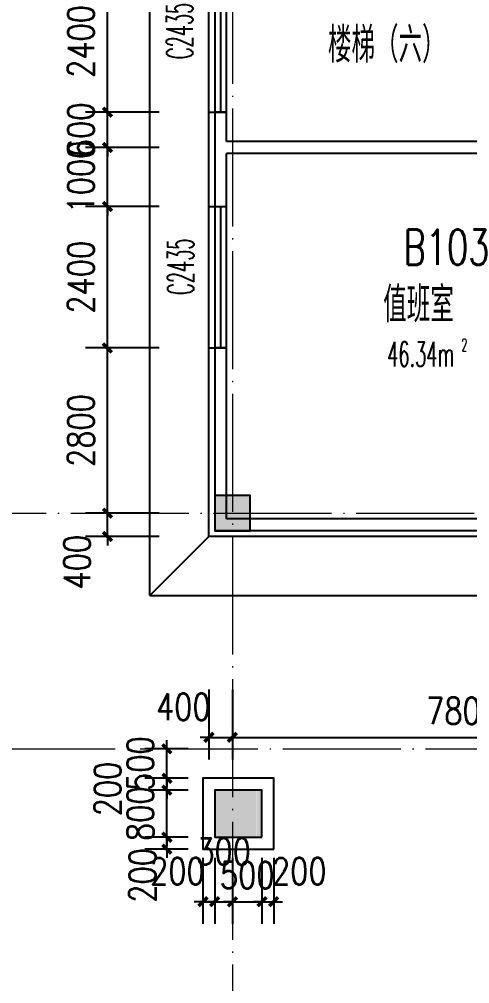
# Model space of a CAD drawing. Extents: x 1417642 to 3570900, y 124798 to 1191112.
# Drawn here: x 1507865 to 1515501, y 683549 to 699909 of the extents above; entities that cross this region are included whole.
import ezdxf

# ---------------------------------------------------------------- set-up
doc = ezdxf.new("R2010")
doc.units = 0
doc.header["$LTSCALE"] = 1000
doc.header["$MEASUREMENT"] = 0
doc.linetypes.add('DOTE', pattern=[2.42, 2, -0.2, 0.02, -0.2])
doc.layers.get('0').update_dxf_attribs({"linetype": 'CONTINUOUS'})
doc.layers.get('Defpoints').update_dxf_attribs({"linetype": 'CONTINUOUS'})
for name, color, linetype in [('colu', 2, 'CONTINUOUS'), ('DOTE', 1, 'DOTE'), ('PUB_DIM', 3, 'CONTINUOUS'), ('PUB_TEXT', 40, 'CONTINUOUS'), ('SPACE', 7, 'CONTINUOUS'), ('SURFACE', 6, 'CONTINUOUS'), ('tiaozheng', 20, 'CONTINUOUS'), ('WALL', 4, 'CONTINUOUS'), ('WINDOW', 2, 'CONTINUOUS'), ('WINDOW_TEXT', 7, 'CONTINUOUS'), ('屋面轮廓', 101, 'CONTINUOUS'), ('柱填充', 8, 'CONTINUOUS'), ('立面造型', 40, 'CONTINUOUS')]:
    doc.layers.add(name, color=color, linetype=linetype)
doc.styles.add('_TCH_SPACE', font='ROMANS', dxfattribs={"width": 0.7, "height": 5, "bigfont": 'Z'})
doc.styles.add('_TCH_WINDOW', font='ROMANS.shx', dxfattribs={"width": 0.7, "height": 400, "bigfont": 'Z.shx'})
doc.styles.add('DIM_FONT', font='SIMPLEX.shx', dxfattribs={"width": 0.8})
doc.styles.add('Z', font='ROMANS', dxfattribs={"width": 0.7, "bigfont": 'Z'})
doc.dimstyles.new('DIMN150', dxfattribs={"dimscale": 1.5, "dimtxt": 300, "dimasz": 100, "dimexe": 250, "dimexo": 300, "dimgap": 150, "dimtad": 1, "dimdec": 0, "dimzin": 0, "dimdsep": 46, "dimtxsty": 'DIM_FONT', "dimblk": 'ARCHTICK', "dimcen": 0.09, "dimdle": 1.5, "dimclrt": 7, "dimazin": 2, "dimtfac": 1, "dimtdec": 0, "dimtix": 1, "dimtmove": 2, "dimatfit": 3, "dimldrblk": 'ARCHTICK', "dimfxl": 1, "dimtolj": 1, "dimtzin": 0, "dimarcsym": 0})

# ---------------------------------------------------------------- blocks, each defined once
blk = doc.blocks.new('678')
at = {"layer": '柱填充'}
h = blk.add_hatch(color=256, dxfattribs=at)
h.paths.add_polyline_path([(1591630, 863580), (1591630, 864280), (1590930, 864280), (1590930, 863580)])
h.paths.add_polyline_path([(1591630, 871580), (1591630, 872280), (1590930, 872280), (1590930, 871580)])
h.paths.add_polyline_path([(1635280, 879530), (1635280, 880230), (1634580, 880230), (1634580, 879530)])
h.paths.add_polyline_path([(1658830, 893230), (1658830, 893830), (1658230, 893830), (1658230, 893230)])
h.paths.add_polyline_path([(1658880, 883230), (1658880, 883930), (1658180, 883930), (1658180, 883230)])
h.paths.add_polyline_path([(1658830, 879630), (1658830, 880230), (1658230, 880230), (1658230, 879630)])
h.paths.add_polyline_path([(1658880, 872230), (1658180, 872230), (1658180, 871630), (1658880, 871630)])
h.paths.add_polyline_path([(1658830, 863630), (1658830, 864230), (1658230, 864230), (1658230, 863630)])
h.paths.add_polyline_path([(1658830, 853630), (1658830, 854230), (1658230, 854230), (1658230, 853630)])
h.paths.add_polyline_path([(1658830, 845630), (1658830, 846230), (1658230, 846230), (1658230, 845630)])
h.paths.add_polyline_path([(1658830, 835630), (1658830, 836230), (1658230, 836230), (1658230, 835630)])
h.paths.add_polyline_path([(1648830, 893230), (1648830, 893830), (1648230, 893830), (1648230, 893230)])
h.paths.add_polyline_path([(1648830, 883230), (1648830, 883830), (1648230, 883830), (1648230, 883230)])
h.paths.add_polyline_path([(1648830, 879630), (1648830, 880230), (1648230, 880230), (1648230, 879630)])
h.paths.add_polyline_path([(1648830, 871630), (1648830, 872230), (1648230, 872230), (1648230, 871630)])
h.paths.add_polyline_path([(1648930, 863580), (1648930, 864280), (1648230, 864280), (1648230, 863580)])
h.paths.add_polyline_path([(1648930, 853580), (1648930, 854280), (1648230, 854280), (1648230, 853580)])
h.paths.add_polyline_path([(1648930, 845630), (1648930, 846330), (1648230, 846330), (1648230, 845630)])
h.paths.add_polyline_path([(1648930, 835630), (1648930, 836330), (1648230, 836330), (1648230, 835630)])
h.paths.add_polyline_path([(1645230, 891430), (1645230, 892030), (1644630, 892030), (1644630, 891430)])
h.paths.add_polyline_path([(1645280, 883230), (1645280, 883930), (1644580, 883930), (1644580, 883230)])
h.paths.add_polyline_path([(1645230, 879630), (1645230, 880230), (1644630, 880230), (1644630, 879630)])
h.paths.add_polyline_path([(1645230, 871630), (1645230, 872230), (1644630, 872230), (1644630, 871630)])
h.paths.add_polyline_path([(1645230, 863630), (1645230, 864230), (1644630, 864230), (1644630, 863630)])
h.paths.add_polyline_path([(1645230, 853630), (1645230, 854230), (1644630, 854230), (1644630, 853630)])
h.paths.add_polyline_path([(1645280, 845630), (1645280, 846330), (1644580, 846330), (1644580, 845630)])
h.paths.add_polyline_path([(1645230, 835630), (1645230, 836230), (1644630, 836230), (1644630, 835630)])
h.paths.add_polyline_path([(1635230, 893230), (1635230, 893830), (1634630, 893830), (1634630, 893230)])
h.paths.add_polyline_path([(1635230, 891430), (1635230, 892030), (1634630, 892030), (1634630, 891430)])
h.paths.add_polyline_path([(1635280, 883230), (1635280, 883930), (1634580, 883930), (1634580, 883230)])
h.paths.add_polyline_path([(1635230, 871630), (1635230, 872430), (1634630, 872430), (1634630, 871630)])
h.paths.add_polyline_path([(1635230, 853430), (1635230, 854230), (1634630, 854230), (1634630, 853430)])
h.paths.add_polyline_path([(1635330, 845630), (1635330, 846430), (1634530, 846430), (1634530, 845630)])
h.paths.add_polyline_path([(1635230, 835630), (1635230, 836230), (1634630, 836230), (1634630, 835630)])
h.paths.add_polyline_path([(1627230, 893230), (1627230, 893830), (1626630, 893830), (1626630, 893230)])
h.paths.add_polyline_path([(1627280, 883230), (1627280, 883930), (1626580, 883930), (1626580, 883230)])
h.paths.add_polyline_path([(1627230, 879630), (1627230, 880230), (1626630, 880230), (1626630, 879630)])
h.paths.add_polyline_path([(1627230, 871630), (1627230, 872430), (1626630, 872430), (1626630, 871630)])
h.paths.add_polyline_path([(1627230, 853430), (1627230, 854230), (1626630, 854230), (1626630, 853430)])
h.paths.add_polyline_path([(1627330, 845630), (1627330, 846430), (1626530, 846430), (1626530, 845630)])
h.paths.add_polyline_path([(1627230, 835630), (1627230, 836230), (1626630, 836230), (1626630, 835630)])
h.paths.add_polyline_path([(1619230, 893230), (1619230, 893830), (1618630, 893830), (1618630, 893230)])
h.paths.add_polyline_path([(1619280, 883230), (1619280, 883930), (1618580, 883930), (1618580, 883230)])
h.paths.add_polyline_path([(1619230, 879630), (1619230, 880230), (1618630, 880230), (1618630, 879630)])
h.paths.add_polyline_path([(1619230, 871630), (1619230, 872430), (1618630, 872430), (1618630, 871630)])
h.paths.add_polyline_path([(1619230, 853430), (1619230, 854230), (1618630, 854230), (1618630, 853430)])
h.paths.add_polyline_path([(1619330, 845630), (1619330, 846430), (1618530, 846430), (1618530, 845630)])
h.paths.add_polyline_path([(1619280, 835580), (1619280, 836280), (1618580, 836280), (1618580, 835580)])
h.paths.add_polyline_path([(1611230, 893230), (1611230, 893830), (1610630, 893830), (1610630, 893230)])
h.paths.add_polyline_path([(1611280, 883230), (1611280, 883930), (1610580, 883930), (1610580, 883230)])
h.paths.add_polyline_path([(1611230, 879630), (1611230, 880230), (1610630, 880230), (1610630, 879630)])
h.paths.add_polyline_path([(1611230, 871630), (1611230, 872430), (1610630, 872430), (1610630, 871630)])
h.paths.add_polyline_path([(1611230, 853430), (1611230, 854230), (1610630, 854230), (1610630, 853430)])
h.paths.add_polyline_path([(1611330, 845630), (1611330, 846430), (1610530, 846430), (1610530, 845630)])
h.paths.add_polyline_path([(1611280, 835580), (1611280, 836280), (1610580, 836280), (1610580, 835580)])
h.paths.add_polyline_path([(1603230, 893230), (1603230, 893830), (1602630, 893830), (1602630, 893230)])
h.paths.add_polyline_path([(1603280, 883230), (1603280, 883930), (1602580, 883930), (1602580, 883230)])
h.paths.add_polyline_path([(1603230, 879630), (1603230, 880230), (1602630, 880230), (1602630, 879630)])
h.paths.add_polyline_path([(1603230, 871630), (1603230, 872430), (1602630, 872430), (1602630, 871630)])
h.paths.add_polyline_path([(1603230, 853430), (1603230, 854230), (1602630, 854230), (1602630, 853430)])
h.paths.add_polyline_path([(1603330, 845630), (1603330, 846430), (1602530, 846430), (1602530, 845630)])
h.paths.add_polyline_path([(1603280, 835580), (1603280, 836280), (1602580, 836280), (1602580, 835580)])
h.paths.add_polyline_path([(1603230, 814930), (1603230, 815530), (1602630, 815530), (1602630, 814930)])
h.paths.add_polyline_path([(1595230, 893230), (1595230, 893830), (1594630, 893830), (1594630, 893230)])
h.paths.add_polyline_path([(1595230, 883230), (1595230, 883830), (1594630, 883830), (1594630, 883230)])
h.paths.add_polyline_path([(1595230, 879630), (1595230, 880230), (1594630, 880230), (1594630, 879630)])
h.paths.add_polyline_path([(1595230, 871630), (1595230, 872230), (1594630, 872230), (1594630, 871630)])
h.paths.add_polyline_path([(1595230, 863630), (1595230, 864230), (1594630, 864230), (1594630, 863630)])
h.paths.add_polyline_path([(1595230, 853630), (1595230, 854230), (1594630, 854230), (1594630, 853630)])
h.paths.add_polyline_path([(1595330, 845630), (1595330, 846330), (1594630, 846330), (1594630, 845630)])
h.paths.add_polyline_path([(1595330, 835580), (1595330, 836280), (1594630, 836280), (1594630, 835580)])
h.paths.add_polyline_path([(1591630, 893230), (1591630, 893830), (1591030, 893830), (1591030, 893230)])
h.paths.add_polyline_path([(1591680, 883230), (1591680, 883930), (1590980, 883930), (1590980, 883230)])
h.paths.add_polyline_path([(1591630, 879630), (1591630, 880230), (1591030, 880230), (1591030, 879630)])
h.paths.add_polyline_path([(1591630, 853580), (1591630, 854280), (1590930, 854280), (1590930, 853580)])
h.paths.add_polyline_path([(1591630, 845580), (1591630, 846280), (1590930, 846280), (1590930, 845580)])
h.paths.add_polyline_path([(1591630, 835630), (1591630, 836330), (1590930, 836330), (1590930, 835630)])
h.paths.add_polyline_path([(1591630, 814930), (1591630, 815530), (1591030, 815530), (1591030, 814930)])
h.paths.add_polyline_path([(1581630, 893230), (1581630, 893830), (1581030, 893830), (1581030, 893230)])
h.paths.add_polyline_path([(1581730, 883230), (1581730, 883930), (1581030, 883930), (1581030, 883230)])
h.paths.add_polyline_path([(1581630, 879630), (1581630, 880230), (1581030, 880230), (1581030, 879630)])
h.paths.add_polyline_path([(1581630, 871630), (1581630, 872230), (1581030, 872230), (1581030, 871630)])
h.paths.add_polyline_path([(1581630, 863630), (1581630, 864230), (1581030, 864230), (1581030, 863630)])
h.paths.add_polyline_path([(1581630, 853630), (1581630, 854230), (1581030, 854230), (1581030, 853630)])
h.paths.add_polyline_path([(1581630, 845630), (1581630, 846230), (1581030, 846230), (1581030, 845630)])
h.paths.add_polyline_path([(1581630, 835630), (1581630, 836230), (1581030, 836230), (1581030, 835630)])
h.paths.add_polyline_path([(1581630, 814930), (1581630, 815530), (1581030, 815530), (1581030, 814930)])
h.paths.add_polyline_path([(1603230, 830430), (1603230, 831230), (1602530, 831230), (1602530, 830430)])
h.paths.add_polyline_path([(1603230, 818530), (1603230, 819330), (1602530, 819330), (1602530, 818530)])
h.paths.add_polyline_path([(1581030, 831230), (1581030, 830430), (1581730, 830430), (1581730, 831230)])
h.paths.add_polyline_path([(1581030, 819330), (1581030, 818530), (1581730, 818530), (1581730, 819330)])
h.paths.add_polyline_path([(1591630, 830430), (1591630, 831230), (1590930, 831230), (1590930, 830430)])
h.paths.add_polyline_path([(1591630, 818530), (1591630, 819330), (1590930, 819330), (1590930, 818530)])
blk.add_hatch(color=256, dxfattribs=at).paths.add_polyline_path([(1581733, 831230), (1581833, 831230), (1581833, 830430), (1581733, 830430)])
at = {"layer": 'colu'}
for points in [[(1581630, 835630), (1581630, 836230), (1581030, 836230), (1581030, 835630)], [(1581830, 830430), (1581830, 831230), (1581030, 831230), (1581030, 830430)]]:
    blk.add_lwpolyline(points, close=True, dxfattribs=at)
blk = doc.blocks.new('_ArchTick')
at = {"color": 0, "linetype": 'ByBlock', "const_width": 0.4}
blk.add_lwpolyline([(-0.5, -0.5), (0.5, 0.5)], dxfattribs=at)
blk = doc.blocks.new('*D3361')
at = {"layer": 'Defpoints', "color": 0}
for p in [(1510367, 687533), (1511179, 687533), (1511179, 687033)]:
    blk.add_point(p, dxfattribs=at)
at = {"layer": 'PUB_DIM', "color": 0, "lineweight": -2}
for p, q in [((1510367, 687533), (1510367, 687683)), ((1510729, 687533), (1509992, 687533)), ((1510367, 687033), (1510367, 687533)), ((1510729, 687033), (1509992, 687033)), ((1510367, 687033), (1510367, 686883))]:
    blk.add_line(p, q, dxfattribs=at)
at = {"layer": 'PUB_DIM', "color": 0, "lineweight": -2, "xscale": 150, "yscale": 150, "zscale": 150}
for p, rotation in [((1510367, 687533), 270), ((1510367, 687033), 90)]:
    blk.add_blockref('_ArchTick', p, dxfattribs=dict(at, rotation=rotation))
at = {"layer": 'PUB_DIM', "color": 7, "insert": (1509917, 687283), "char_height": 450, "attachment_point": 5, "rotation": 90, "style": 'DIM_FONT'}
blk.add_mtext('\\A1;500', dxfattribs=at)
blk = doc.blocks.new('*D3362')
at = {"layer": 'Defpoints', "color": 0}
for p in [(1510367, 687033), (1511179, 687033), (1511179, 686833)]:
    blk.add_point(p, dxfattribs=at)
at = {"layer": 'PUB_DIM', "color": 0, "lineweight": -2}
for p, q in [((1510367, 687033), (1510367, 687183)), ((1510729, 687033), (1509992, 687033)), ((1510367, 686833), (1510367, 687033)), ((1510729, 686833), (1509992, 686833)), ((1510367, 686833), (1510367, 686683))]:
    blk.add_line(p, q, dxfattribs=at)
at = {"layer": 'PUB_DIM', "color": 0, "lineweight": -2, "xscale": 150, "yscale": 150, "zscale": 150}
for p, rotation in [((1510367, 687033), 270), ((1510367, 686833), 90)]:
    blk.add_blockref('_ArchTick', p, dxfattribs=dict(at, rotation=rotation))
at = {"layer": 'PUB_DIM', "color": 7, "insert": (1509363, 686852), "char_height": 450, "attachment_point": 5, "rotation": 90, "style": 'DIM_FONT'}
blk.add_mtext('\\A1;200', dxfattribs=at)
blk = doc.blocks.new('*D3363')
at = {"layer": 'Defpoints', "color": 0}
for p in [(1510367, 686833), (1511179, 686833), (1511179, 686033)]:
    blk.add_point(p, dxfattribs=at)
at = {"layer": 'PUB_DIM', "color": 0, "lineweight": -2}
for p, q in [((1510367, 686833), (1510367, 686983)), ((1510729, 686833), (1509992, 686833)), ((1510367, 686033), (1510367, 686833)), ((1510729, 686033), (1509992, 686033)), ((1510367, 686033), (1510367, 685883))]:
    blk.add_line(p, q, dxfattribs=at)
at = {"layer": 'PUB_DIM', "color": 0, "lineweight": -2, "xscale": 150, "yscale": 150, "zscale": 150}
for p, rotation in [((1510367, 686833), 270), ((1510367, 686033), 90)]:
    blk.add_blockref('_ArchTick', p, dxfattribs=dict(at, rotation=rotation))
at = {"layer": 'PUB_DIM', "color": 7, "insert": (1509917, 686433), "char_height": 450, "attachment_point": 5, "rotation": 90, "style": 'DIM_FONT'}
blk.add_mtext('\\A1;800', dxfattribs=at)
blk = doc.blocks.new('*D3364')
at = {"layer": 'Defpoints', "color": 0}
for p in [(1510367, 686033), (1511179, 686033), (1511179, 685833)]:
    blk.add_point(p, dxfattribs=at)
at = {"layer": 'PUB_DIM', "color": 0, "lineweight": -2}
for p, q in [((1510367, 686033), (1510367, 686183)), ((1510729, 686033), (1509992, 686033)), ((1510367, 685833), (1510367, 686033)), ((1510729, 685833), (1509992, 685833)), ((1510367, 685833), (1510367, 685683))]:
    blk.add_line(p, q, dxfattribs=at)
at = {"layer": 'PUB_DIM', "color": 0, "lineweight": -2, "xscale": 150, "yscale": 150, "zscale": 150}
for p, rotation in [((1510367, 686033), 270), ((1510367, 685833), 90)]:
    blk.add_blockref('_ArchTick', p, dxfattribs=dict(at, rotation=rotation))
at = {"layer": 'PUB_DIM', "color": 7, "insert": (1509955, 685387), "char_height": 450, "attachment_point": 5, "rotation": 90, "style": 'DIM_FONT'}
blk.add_mtext('\\A1;200', dxfattribs=at)
blk = doc.blocks.new('*D3421')
at = {"layer": 'Defpoints', "color": 0}
for p in [(1511979, 686133), (1512179, 686133), (1512179, 684940)]:
    blk.add_point(p, dxfattribs=at)
at = {"layer": 'PUB_DIM', "color": 0, "lineweight": -2}
for p, q in [((1511979, 685683), (1511979, 684565)), ((1512179, 685683), (1512179, 684565)), ((1511979, 684940), (1511829, 684940)), ((1511979, 684940), (1512179, 684940)), ((1512179, 684940), (1512329, 684940))]:
    blk.add_line(p, q, dxfattribs=at)
at = {"layer": 'PUB_DIM', "color": 0, "lineweight": -2, "xscale": 150, "yscale": 150, "zscale": 150}
blk.add_blockref('_ArchTick', (1511979, 684940), dxfattribs=at)
at = {"layer": 'PUB_DIM', "color": 0, "lineweight": -2, "xscale": 150, "yscale": 150, "zscale": 150, "rotation": 180}
blk.add_blockref('_ArchTick', (1512179, 684940), dxfattribs=at)
at = {"layer": 'PUB_DIM', "color": 7, "insert": (1512612, 685457), "char_height": 450, "attachment_point": 5, "style": 'DIM_FONT'}
blk.add_mtext('\\A1;200', dxfattribs=at)
blk = doc.blocks.new('*D3422')
at = {"layer": 'Defpoints', "color": 0}
for p in [(1511479, 686133), (1511979, 686133), (1511979, 684940)]:
    blk.add_point(p, dxfattribs=at)
at = {"layer": 'PUB_DIM', "color": 0, "lineweight": -2}
for p, q in [((1511479, 685683), (1511479, 684565)), ((1511979, 685683), (1511979, 684565)), ((1511479, 684940), (1511329, 684940)), ((1511479, 684940), (1511979, 684940)), ((1511979, 684940), (1512129, 684940))]:
    blk.add_line(p, q, dxfattribs=at)
at = {"layer": 'PUB_DIM', "color": 0, "lineweight": -2, "xscale": 150, "yscale": 150, "zscale": 150}
blk.add_blockref('_ArchTick', (1511479, 684940), dxfattribs=at)
at = {"layer": 'PUB_DIM', "color": 0, "lineweight": -2, "xscale": 150, "yscale": 150, "zscale": 150, "rotation": 180}
blk.add_blockref('_ArchTick', (1511979, 684940), dxfattribs=at)
at = {"layer": 'PUB_DIM', "color": 7, "insert": (1511729, 685390), "char_height": 450, "attachment_point": 5, "style": 'DIM_FONT'}
blk.add_mtext('\\A1;500', dxfattribs=at)
blk = doc.blocks.new('*D3423')
at = {"layer": 'Defpoints', "color": 0}
for p in [(1511179, 686133), (1511479, 686133), (1511479, 684940)]:
    blk.add_point(p, dxfattribs=at)
at = {"layer": 'PUB_DIM', "color": 0, "lineweight": -2}
for p, q in [((1511179, 685683), (1511179, 684565)), ((1511479, 685683), (1511479, 684565)), ((1511179, 684940), (1511029, 684940)), ((1511179, 684940), (1511479, 684940)), ((1511479, 684940), (1511629, 684940))]:
    blk.add_line(p, q, dxfattribs=at)
at = {"layer": 'PUB_DIM', "color": 0, "lineweight": -2, "xscale": 150, "yscale": 150, "zscale": 150}
blk.add_blockref('_ArchTick', (1511179, 684940), dxfattribs=at)
at = {"layer": 'PUB_DIM', "color": 0, "lineweight": -2, "xscale": 150, "yscale": 150, "zscale": 150, "rotation": 180}
blk.add_blockref('_ArchTick', (1511479, 684940), dxfattribs=at)
at = {"layer": 'PUB_DIM', "color": 7, "insert": (1511329, 685791), "char_height": 450, "attachment_point": 5, "style": 'DIM_FONT'}
blk.add_mtext('\\A1;300', dxfattribs=at)
blk = doc.blocks.new('*D3424')
at = {"layer": 'Defpoints', "color": 0}
for p in [(1510979, 686133), (1511179, 686133), (1511179, 684940)]:
    blk.add_point(p, dxfattribs=at)
at = {"layer": 'PUB_DIM', "color": 0, "lineweight": -2}
for p, q in [((1510979, 685683), (1510979, 684565)), ((1511179, 685683), (1511179, 684565)), ((1510979, 684940), (1510829, 684940)), ((1510979, 684940), (1511179, 684940)), ((1511179, 684940), (1511329, 684940))]:
    blk.add_line(p, q, dxfattribs=at)
at = {"layer": 'PUB_DIM', "color": 0, "lineweight": -2, "xscale": 150, "yscale": 150, "zscale": 150}
blk.add_blockref('_ArchTick', (1510979, 684940), dxfattribs=at)
at = {"layer": 'PUB_DIM', "color": 0, "lineweight": -2, "xscale": 150, "yscale": 150, "zscale": 150, "rotation": 180}
blk.add_blockref('_ArchTick', (1511179, 684940), dxfattribs=at)
at = {"layer": 'PUB_DIM', "color": 7, "insert": (1510545, 685457), "char_height": 450, "attachment_point": 5, "style": 'DIM_FONT'}
blk.add_mtext('\\A1;200', dxfattribs=at)
blk = doc.blocks.new('*D3639')
at = {"layer": 'Defpoints', "color": 0}
for p in [(1509360, 700733), (1510687, 700733), (1510687, 698333)]:
    blk.add_point(p, dxfattribs=at)
at = {"layer": 'PUB_DIM', "color": 0, "lineweight": -2}
for p, q in [((1510237, 700733), (1508985, 700733)), ((1509360, 698331), (1509360, 700735)), ((1510237, 698333), (1508985, 698333))]:
    blk.add_line(p, q, dxfattribs=at)
at = {"layer": 'PUB_DIM', "color": 0, "lineweight": -2, "xscale": 150, "yscale": 150, "zscale": 150}
for p, rotation in [((1509360, 700733), 90), ((1509360, 698333), 270)]:
    blk.add_blockref('_ArchTick', p, dxfattribs=dict(at, rotation=rotation))
at = {"layer": 'PUB_DIM', "color": 7, "insert": (1508910, 699533), "char_height": 450, "attachment_point": 5, "rotation": 90, "style": 'DIM_FONT'}
blk.add_mtext('\\A1;2400', dxfattribs=at)
blk = doc.blocks.new('*D3640')
at = {"layer": 'Defpoints', "color": 0}
for p in [(1509360, 698333), (1510687, 698333), (1510687, 697733)]:
    blk.add_point(p, dxfattribs=at)
at = {"layer": 'PUB_DIM', "color": 0, "lineweight": -2}
for p, q in [((1509360, 698333), (1509360, 698483)), ((1510237, 698333), (1508985, 698333)), ((1509360, 697733), (1509360, 698333)), ((1510237, 697733), (1508985, 697733)), ((1509360, 697733), (1509360, 697583))]:
    blk.add_line(p, q, dxfattribs=at)
at = {"layer": 'PUB_DIM', "color": 0, "lineweight": -2, "xscale": 150, "yscale": 150, "zscale": 150}
for p, rotation in [((1509360, 698333), 270), ((1509360, 697733), 90)]:
    blk.add_blockref('_ArchTick', p, dxfattribs=dict(at, rotation=rotation))
at = {"layer": 'PUB_DIM', "color": 7, "insert": (1508910, 698033), "char_height": 450, "attachment_point": 5, "rotation": 90, "style": 'DIM_FONT'}
blk.add_mtext('\\A1;600', dxfattribs=at)
blk = doc.blocks.new('*D3641')
at = {"layer": 'Defpoints', "color": 0}
for p in [(1509360, 697733), (1510687, 697733), (1510687, 696733)]:
    blk.add_point(p, dxfattribs=at)
at = {"layer": 'PUB_DIM', "color": 0, "lineweight": -2}
for p, q in [((1509360, 697733), (1509360, 697883)), ((1510237, 697733), (1508985, 697733)), ((1509360, 696733), (1509360, 697733)), ((1510237, 696733), (1508985, 696733)), ((1509360, 696733), (1509360, 696583))]:
    blk.add_line(p, q, dxfattribs=at)
at = {"layer": 'PUB_DIM', "color": 0, "lineweight": -2, "xscale": 150, "yscale": 150, "zscale": 150}
for p, rotation in [((1509360, 697733), 270), ((1509360, 696733), 90)]:
    blk.add_blockref('_ArchTick', p, dxfattribs=dict(at, rotation=rotation))
at = {"layer": 'PUB_DIM', "color": 7, "insert": (1508910, 697233), "char_height": 450, "attachment_point": 5, "rotation": 90, "style": 'DIM_FONT'}
blk.add_mtext('\\A1;1000', dxfattribs=at)
blk = doc.blocks.new('*D3642')
at = {"layer": 'Defpoints', "color": 0}
for p in [(1509360, 696733), (1510687, 696733), (1510687, 694333)]:
    blk.add_point(p, dxfattribs=at)
at = {"layer": 'PUB_DIM', "color": 0, "lineweight": -2}
for p, q in [((1510237, 696733), (1508985, 696733)), ((1509360, 694331), (1509360, 696735)), ((1510237, 694333), (1508985, 694333))]:
    blk.add_line(p, q, dxfattribs=at)
at = {"layer": 'PUB_DIM', "color": 0, "lineweight": -2, "xscale": 150, "yscale": 150, "zscale": 150}
for p, rotation in [((1509360, 696733), 90), ((1509360, 694333), 270)]:
    blk.add_blockref('_ArchTick', p, dxfattribs=dict(at, rotation=rotation))
at = {"layer": 'PUB_DIM', "color": 7, "insert": (1508910, 695533), "char_height": 450, "attachment_point": 5, "rotation": 90, "style": 'DIM_FONT'}
blk.add_mtext('\\A1;2400', dxfattribs=at)
blk = doc.blocks.new('*D3643')
at = {"layer": 'Defpoints', "color": 0}
for p in [(1509360, 694333), (1510687, 694333), (1510687, 691533)]:
    blk.add_point(p, dxfattribs=at)
at = {"layer": 'PUB_DIM', "color": 0, "lineweight": -2}
for p, q in [((1510237, 694333), (1508985, 694333)), ((1509360, 691531), (1509360, 694335)), ((1510237, 691533), (1508985, 691533))]:
    blk.add_line(p, q, dxfattribs=at)
at = {"layer": 'PUB_DIM', "color": 0, "lineweight": -2, "xscale": 150, "yscale": 150, "zscale": 150}
for p, rotation in [((1509360, 694333), 90), ((1509360, 691533), 270)]:
    blk.add_blockref('_ArchTick', p, dxfattribs=dict(at, rotation=rotation))
at = {"layer": 'PUB_DIM', "color": 7, "insert": (1508910, 692933), "char_height": 450, "attachment_point": 5, "rotation": 90, "style": 'DIM_FONT'}
blk.add_mtext('\\A1;2800', dxfattribs=at)
blk = doc.blocks.new('*D3644')
at = {"layer": 'Defpoints', "color": 0}
for p in [(1509360, 691533), (1510687, 691533), (1510687, 691133)]:
    blk.add_point(p, dxfattribs=at)
at = {"layer": 'PUB_DIM', "color": 0, "lineweight": -2}
for p, q in [((1510237, 691533), (1508985, 691533)), ((1509360, 691533), (1509360, 691683)), ((1509360, 691133), (1509360, 691533)), ((1510237, 691133), (1508985, 691133)), ((1509360, 691133), (1509360, 690983))]:
    blk.add_line(p, q, dxfattribs=at)
at = {"layer": 'PUB_DIM', "color": 0, "lineweight": -2, "xscale": 150, "yscale": 150, "zscale": 150}
for p, rotation in [((1509360, 691533), 270), ((1509360, 691133), 90)]:
    blk.add_blockref('_ArchTick', p, dxfattribs=dict(at, rotation=rotation))
at = {"layer": 'PUB_DIM', "color": 7, "insert": (1508843, 690700), "char_height": 450, "attachment_point": 5, "rotation": 90, "style": 'DIM_FONT'}
blk.add_mtext('\\A1;400', dxfattribs=at)
blk = doc.blocks.new('*D3915')
at = {"layer": 'Defpoints', "color": 0}
for p in [(1511079, 688988), (1511479, 688988), (1511479, 687728)]:
    blk.add_point(p, dxfattribs=at)
at = {"layer": 'PUB_DIM', "color": 0, "lineweight": -2}
for p, q in [((1511079, 688538), (1511079, 687353)), ((1511479, 688538), (1511479, 687353)), ((1511079, 687728), (1510929, 687728)), ((1511079, 687728), (1511479, 687728)), ((1511479, 687728), (1511629, 687728))]:
    blk.add_line(p, q, dxfattribs=at)
at = {"layer": 'PUB_DIM', "color": 0, "lineweight": -2, "xscale": 150, "yscale": 150, "zscale": 150}
blk.add_blockref('_ArchTick', (1511079, 687728), dxfattribs=at)
at = {"layer": 'PUB_DIM', "color": 0, "lineweight": -2, "xscale": 150, "yscale": 150, "zscale": 150, "rotation": 180}
blk.add_blockref('_ArchTick', (1511479, 687728), dxfattribs=at)
at = {"layer": 'PUB_DIM', "color": 7, "insert": (1510645, 688245), "char_height": 450, "attachment_point": 5, "style": 'DIM_FONT'}
blk.add_mtext('\\A1;400', dxfattribs=at)
blk = doc.blocks.new('*D3916')
at = {"layer": 'Defpoints', "color": 0}
for p in [(1511479, 688988), (1519279, 688988), (1519279, 687728)]:
    blk.add_point(p, dxfattribs=at)
at = {"layer": 'PUB_DIM', "color": 0, "lineweight": -2}
for p, q in [((1511479, 688538), (1511479, 687353)), ((1519279, 688538), (1519279, 687353)), ((1511477, 687728), (1519281, 687728))]:
    blk.add_line(p, q, dxfattribs=at)
at = {"layer": 'PUB_DIM', "color": 0, "lineweight": -2, "xscale": 150, "yscale": 150, "zscale": 150, "rotation": 180}
blk.add_blockref('_ArchTick', (1511479, 687728), dxfattribs=at)
at = {"layer": 'PUB_DIM', "color": 0, "lineweight": -2, "xscale": 150, "yscale": 150, "zscale": 150}
blk.add_blockref('_ArchTick', (1519279, 687728), dxfattribs=at)
at = {"layer": 'PUB_DIM', "color": 7, "insert": (1515379, 688178), "char_height": 450, "attachment_point": 5, "style": 'DIM_FONT'}
blk.add_mtext('\\A1;7800', dxfattribs=at)
blk = doc.blocks.new('$TCHSYS$WIN2D')
for p, q in [((-0.5, 0.5), (0.5, 0.5)), ((-0.5, 0.5), (-0.5, -0.5)), ((0.5, 0.5), (0.5, -0.5)), ((0.5, 0.1667), (-0.5, 0.1667)), ((0.5, -0.1667), (-0.5, -0.1667)), ((-0.5, -0.5), (0.5, -0.5))]:
    blk.add_line(p, q)

msp = doc.modelspace()

# ---------------------------------------------------------------- linework, layer by layer
at = {"layer": 'DOTE', "lineweight": 0}
msp.add_line((1463931.6, 687533.2, 0), (1590677.4, 687533.2, 0), dxfattribs=at)
at = {"layer": 'DOTE', "lineweight": 0, "elevation": 0}
for points in [[(1511478.8, 727433.2), (1511478.8, 643548.7)], [(1501478.8, 691533.2), (1597499.2, 691533.2)]]:
    msp.add_lwpolyline(points, dxfattribs=at)
at = {"layer": 'SURFACE'}
for p, q in [((1511078.8, 698333.2), (1511178.8, 698333.2)), ((1511078.8, 697733.2), (1511078.8, 698333.2)), ((1511078.8, 696733.2), (1511078.8, 697733.2)), ((1511078.8, 696733.2), (1511178.8, 696733.2)), ((1511078.8, 694333.2), (1511178.8, 694333.2)), ((1511078.8, 691133.2), (1511078.8, 694333.2)), ((1518978.8, 691133.2), (1511078.8, 691133.2))]:
    msp.add_line(p, q, dxfattribs=at)
at = {"layer": 'WALL'}
for p, q in [((1511378.8, 698333.2), (1511178.8, 698333.2)), ((1511178.8, 698333.2), (1511178.8, 697733.2)), ((1511378.8, 697833.2), (1511378.8, 698333.2)), ((1518878.8, 697833.2), (1511378.8, 697833.2)), ((1511178.8, 697733.2), (1511178.8, 696733.2)), ((1511378.8, 696733.2), (1511378.8, 697633.2)), ((1518878.8, 697633.2), (1511378.8, 697633.2)), ((1511178.8, 696733.2), (1511378.8, 696733.2)), ((1511378.8, 694333.2), (1511178.8, 694333.2)), ((1511178.8, 694333.2), (1511178.8, 691233.2)), ((1511378.8, 691433.2), (1511378.8, 694333.2)), ((1518878.8, 691433.2), (1511378.8, 691433.2)), ((1518978.8, 691233.2), (1511178.8, 691233.2))]:
    msp.add_line(p, q, dxfattribs=at)
at = {"layer": '屋面轮廓'}
for p, q in [((1510078.8, 690133.2, 0), (1510078.8, 726133.2, 0)), ((1511078.8, 691133.2, 0), (1510078.8, 690133.2, 0)), ((1510078.8, 690133.2, 0), (1517582.2, 690133.2, 0))]:
    msp.add_line(p, q, dxfattribs=at)
at = {"layer": '立面造型', "elevation": 0}
msp.add_lwpolyline([(1512178.9, 685833.3), (1512178.9, 687033.3), (1510978.8, 687033.3), (1510978.8, 685833.3)], close=True, dxfattribs=at)

# ---------------------------------------------------------------- block references
at = {"layer": 'tiaozheng', "color": 2}
msp.add_blockref('678', (-69851.5, -144396.9, 0), dxfattribs=at)
at = {"layer": 'WINDOW', "color": 2}
ref = msp.add_blockref('$TCHSYS$WIN2D', (1511228.8, 699533.2), dxfattribs=dict(at, xscale=2400, yscale=300, zscale=2400, rotation=90))
ref.add_attrib('A', 'C2435', (1510807.6, 699234.5), dxfattribs={"layer": 'WINDOW_TEXT', "color": 2, "height": 446.25, "rotation": 90, "style": '_TCH_WINDOW', "width": 0.494118})
ref = msp.add_blockref('$TCHSYS$WIN2D', (1511228.8, 695533.2), dxfattribs=dict(at, xscale=2400, yscale=300, zscale=2400, rotation=90))
ref.add_attrib('A', 'C2435', (1510821.5, 695234.5), dxfattribs={"layer": 'WINDOW_TEXT', "color": 2, "height": 446.25, "rotation": 90, "style": '_TCH_WINDOW', "width": 0.494118})

# ---------------------------------------------------------------- texts
at = {"layer": 'PUB_TEXT', "style": 'Z', "width": 0.7}
for s, p in [('楼梯（六）', (1513097.9, 699174.6)), ('值班室', (1514035, 694769.2, 0))]:
    msp.add_text(s, height=600, dxfattribs=at).set_placement(p)
at = {"layer": 'PUB_TEXT', "color": 1, "lineweight": 60, "style": 'Z', "width": 0.7}
msp.add_text('B103', height=600, dxfattribs=at).set_placement((1514379, 695742.7))
at = {"layer": 'SPACE', "style": '_TCH_SPACE', "width": 0.525}
for s, height, p in [('2', 210, (1515363.9, 694281, 0)), ('46.34m', 420, (1514103.9, 694018.5, 0))]:
    msp.add_text(s, height=height, dxfattribs=at).set_placement(p)

# ---------------------------------------------------------------- dimensions: what is measured, and where the dimension line sits
at = {"layer": 'PUB_DIM'}
for p1, p2, distance, picture, middle in [((1510687.4, 698333.2), (1510687.4, 700733.2), 1327.4, '*D3639', (1508910, 699533.2)), ((1510687.4, 697733.2), (1510687.4, 698333.2), 1327.4, '*D3640', (1508910, 698033.2)), ((1510687.4, 696733.2), (1510687.4, 697733.2), 1327.4, '*D3641', (1508910, 697233.2)), ((1510687.4, 694333.2), (1510687.4, 696733.2), 1327.4, '*D3642', (1508910, 695533.2)), ((1510687.4, 691533.2), (1510687.4, 694333.2), 1327.4, '*D3643', (1508910, 692933.2)), ((1511478.8, 688987.9), (1519278.8, 688987.9), -1260, '*D3916', (1515378.8, 688177.9)), ((1511178.8, 687033.3), (1511178.8, 687533.2), 811.8, '*D3361', (1509917, 687283.2)), ((1511178.8, 686033.2), (1511178.8, 686833.2), 811.8, '*D3363', (1509917, 686433.2)), ((1511478.8, 686133.2), (1511978.8, 686133.2), -1193.3, '*D3422', (1511728.8, 685389.9))]:
    dim = msp.add_aligned_dim(p1=p1, p2=p2, distance=distance, dimstyle='DIMN150', dxfattribs=at)
    dim.commit()
    dim.dimension.update_dxf_attribs({"geometry": picture, "text_midpoint": middle})
for base, p1, p2, angle, picture, middle in [((1509360, 691533.2), (1510687.4, 691133.2), (1510687.4, 691533.2), 90, '*D3644', (1508842.5, 690699.7)), ((1511478.8, 687727.9), (1511078.8, 688987.9), (1511478.8, 688987.9), 0, '*D3915', (1510645.3, 688245.4)), ((1510367, 687033.3), (1511178.8, 686833.2), (1511178.8, 687033.3), 90, '*D3362', (1509363.2, 686851.6)), ((1510367, 686033.2), (1511178.8, 685833.3), (1511178.8, 686033.2), 90, '*D3364', (1509954.5, 685386.8)), ((1511178.8, 684939.9), (1510978.8, 686133.2), (1511178.8, 686133.2), 0, '*D3424', (1510545.3, 685457.4)), ((1511478.8, 684939.9), (1511178.8, 686133.2), (1511478.8, 686133.2), 0, '*D3423', (1511328.8, 685791.2)), ((1512178.9, 684939.9), (1511978.8, 686133.2), (1512178.9, 686133.2), 0, '*D3421', (1512612.4, 685457.4))]:
    dim = msp.add_linear_dim(base=base, p1=p1, p2=p2, angle=angle, dimstyle='DIMN150', dxfattribs=at)
    dim.commit()
    dim.dimension.update_dxf_attribs({"geometry": picture, "text_midpoint": middle, "dimtype": 129})

doc.saveas('drawing.dxf')
